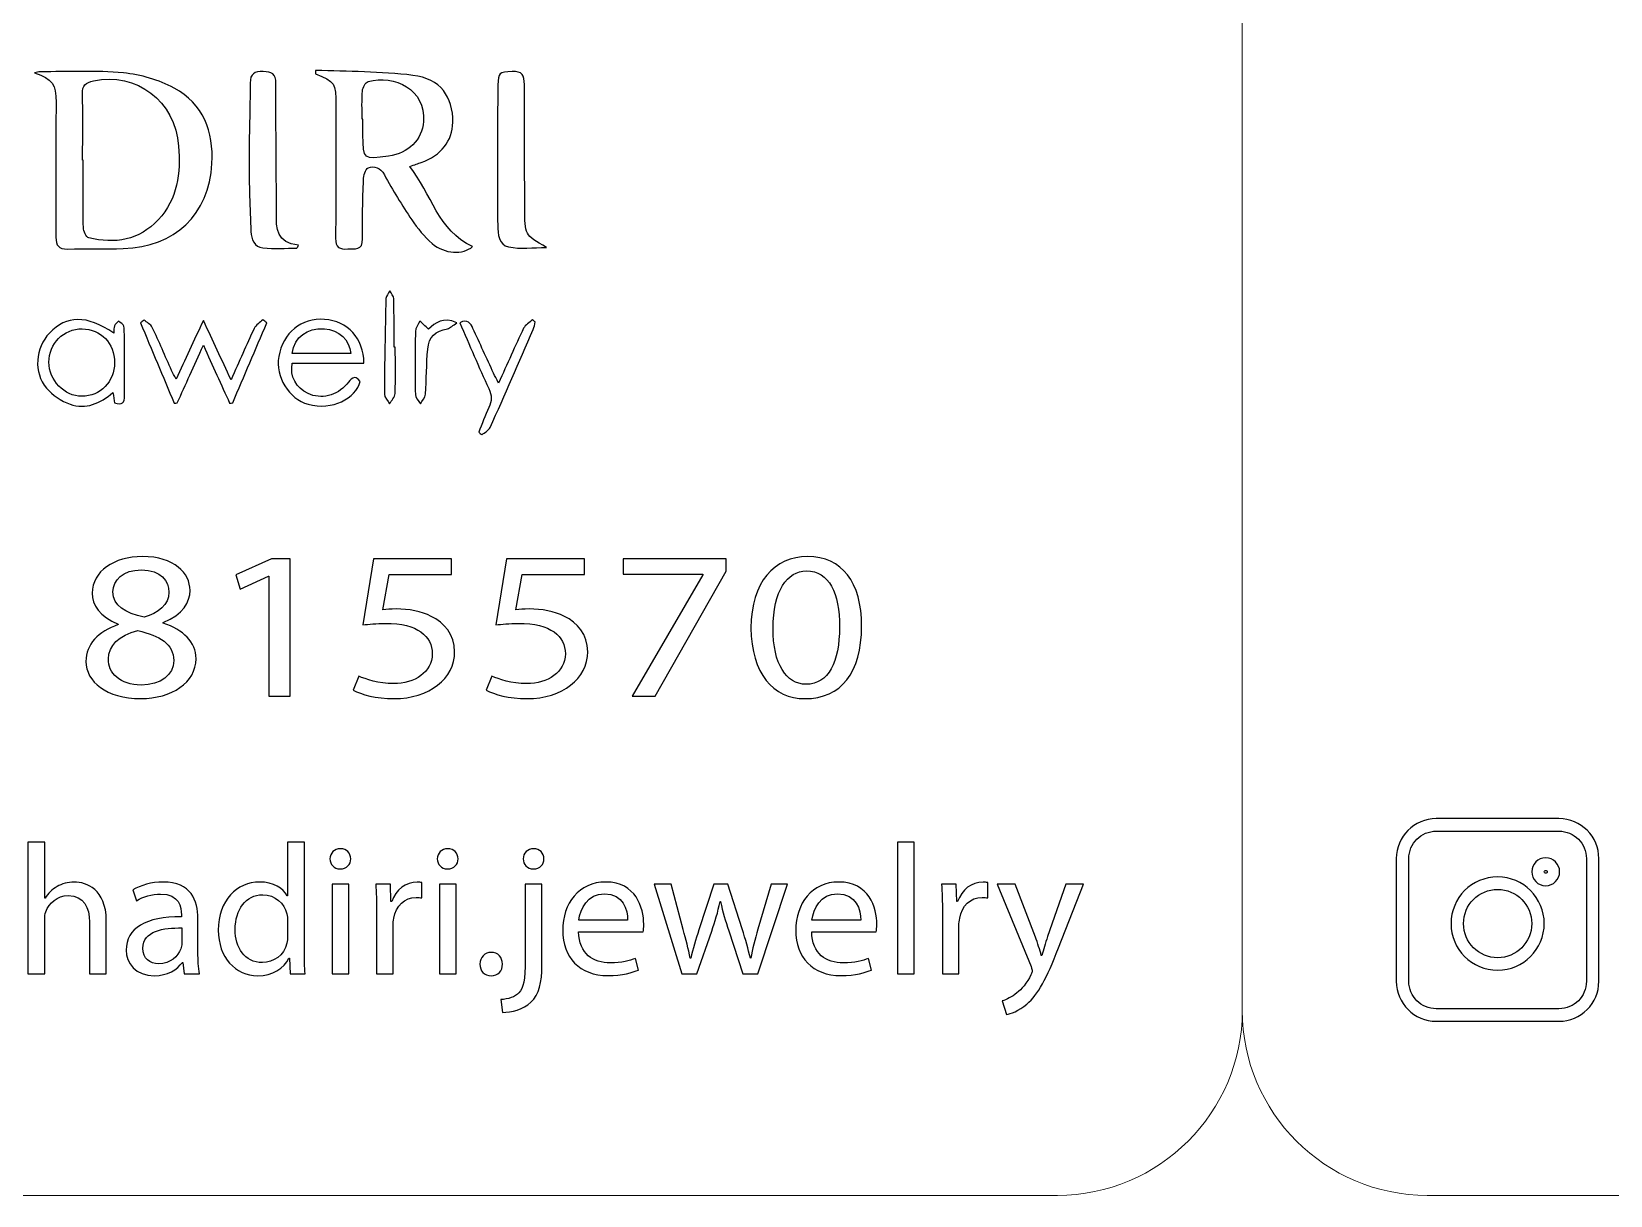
# Model space of a CAD drawing. Header units: millimetres. Extents: x -576 to 618, y 160 to 343.
# Drawn here: x 199.99 to 225.48, y 223.7 to 242.49 of the extents above; entities that cross this region are included whole.
import ezdxf

# ---------------------------------------------------------------- set-up
doc = ezdxf.new("R2010")
doc.units = ezdxf.units.MM
doc.header["$MEASUREMENT"] = 0
doc.layers.add('Layer 1', color=7, linetype='Continuous')

msp = doc.modelspace()

# ---------------------------------------------------------------- linework, layer by layer
at = {"layer": 'Layer 1', "color": 250, "lineweight": 18}
for points in [[(182.7217, 263.5001), (182.7217, 263.5001), (216.5517, 263.5001), (216.5517, 263.5001), (218.1957, 263.5001), (219.5367, 262.1591), (219.5367, 260.5151), (219.5367, 260.5151), (219.5367, 226.6851), (219.5367, 226.6851), (219.5367, 225.0411), (218.1957, 223.7001), (216.5517, 223.7001), (216.5517, 223.7001), (182.7217, 223.7001), (182.7217, 223.7001), (181.0777, 223.7001), (179.7367, 225.0411), (179.7367, 226.6851), (179.7367, 226.6851), (179.7367, 260.5151), (179.7367, 260.5151), (179.7367, 262.1591), (181.0777, 263.5001), (182.7217, 263.5001)], [(222.5217, 263.5001), (222.5217, 263.5001), (256.3517, 263.5001), (256.3517, 263.5001), (257.9957, 263.5001), (259.3367, 262.1591), (259.3367, 260.5151), (259.3367, 260.5151), (259.3367, 226.6851), (259.3367, 226.6851), (259.3367, 225.0411), (257.9957, 223.7001), (256.3517, 223.7001), (256.3517, 223.7001), (222.5217, 223.7001), (222.5217, 223.7001), (220.8777, 223.7001), (219.5367, 225.0411), (219.5367, 226.6851), (219.5367, 226.6851), (219.5367, 260.5151), (219.5367, 260.5151), (219.5367, 262.1591), (220.8777, 263.5001), (222.5217, 263.5001)]]:
    msp.add_open_spline(points, degree=3, knots=[0, 0, 0, 0, 0.125, 0.125, 0.125, 0.25, 0.25, 0.25, 0.375, 0.375, 0.375, 0.5, 0.5, 0.5, 0.625, 0.625, 0.625, 0.75, 0.75, 0.75, 0.875, 0.875, 0.875, 1, 1, 1, 1], dxfattribs=at)
at = {"layer": 'Layer 1', "color": 230}
for points, knots in [([(200.0398, 241.8248), (200.0707, 241.8304), (200.1013, 241.841), (200.1318, 241.8407), (200.5793, 241.8386), (201.0292, 241.8635), (201.4725, 241.8217), (201.7521, 241.7951), (202.0442, 241.7097), (202.2916, 241.5774), (202.7652, 241.325), (202.9293, 240.8704), (202.9022, 240.3583), (202.8582, 239.5337), (202.3, 239.0076), (201.4709, 238.9852), (201.1715, 238.9768), (200.871, 238.9876), (200.5711, 238.9786), (200.4277, 238.9745), (200.3833, 239.0348), (200.3836, 239.1686), (200.3852, 239.7518), (200.3808, 240.3349), (200.3799, 240.9178), (200.3799, 241.0594), (200.3893, 241.2008), (200.3873, 241.3424), (200.3833, 241.6466), (200.3312, 241.7134), (200.0398, 241.8248)], [0, 0, 0, 0, 0.1, 0.1, 0.1, 0.2, 0.2, 0.2, 0.3, 0.3, 0.3, 0.4, 0.4, 0.4, 0.5, 0.5, 0.5, 0.6, 0.6, 0.6, 0.7, 0.7, 0.7, 0.8, 0.8, 0.8, 0.9, 0.9, 0.9, 1, 1, 1, 1]), ([(200.8142, 240.4117), (200.8142, 240.4117), (200.8227, 240.4117), (200.8227, 240.4117), (200.8227, 240.0494), (200.8188, 239.6869), (200.8267, 239.3246), (200.8282, 239.2663), (200.8723, 239.168), (200.9131, 239.158), (201.3362, 239.0569), (201.7262, 239.1181), (202.0358, 239.4498), (202.3509, 239.787), (202.3958, 240.2073), (202.3642, 240.6407), (202.3115, 241.3646), (201.68, 241.8413), (200.9887, 241.695), (200.8607, 241.6681), (200.8082, 241.6176), (200.8114, 241.4819), (200.8202, 241.1252), (200.8142, 240.7686), (200.8142, 240.4117)], [0, 0, 0, 0, 0.125, 0.125, 0.125, 0.25, 0.25, 0.25, 0.375, 0.375, 0.375, 0.5, 0.5, 0.5, 0.625, 0.625, 0.625, 0.75, 0.75, 0.75, 0.875, 0.875, 0.875, 1, 1, 1, 1]), ([(204.2741, 238.9924), (204.0909, 238.9924), (203.9056, 238.9777), (203.7243, 238.9974), (203.5873, 239.012), (203.5355, 239.1353), (203.5306, 239.2616), (203.5162, 239.6408), (203.5015, 240.0199), (203.5006, 240.3989), (203.5, 240.8183), (203.5187, 241.237), (203.519, 241.6564), (203.5193, 241.8124), (203.5902, 241.8457), (203.7281, 241.8432), (203.8651, 241.8408), (203.9359, 241.8071), (203.9353, 241.651), (203.9324, 241.0165), (203.9402, 240.3821), (203.9433, 239.7475), (203.9437, 239.6854), (203.9424, 239.623), (203.9418, 239.5606), (203.939, 239.311), (203.9465, 239.0679), (204.2997, 239.0402), (204.2913, 239.0245), (204.2825, 239.0086), (204.2741, 238.9924)], [0, 0, 0, 0, 0.1, 0.1, 0.1, 0.2, 0.2, 0.2, 0.3, 0.3, 0.3, 0.4, 0.4, 0.4, 0.5, 0.5, 0.5, 0.6, 0.6, 0.6, 0.7, 0.7, 0.7, 0.8, 0.8, 0.8, 0.9, 0.9, 0.9, 1, 1, 1, 1]), ([(204.5761, 241.8631), (205.0994, 241.8394), (205.6267, 241.8482), (206.1446, 241.7823), (206.5921, 241.7253), (206.797, 241.4382), (206.7908, 241.0248), (206.7864, 240.7249), (206.6026, 240.4906), (206.2815, 240.3758), (206.2301, 240.3574), (206.178, 240.3402), (206.0953, 240.3115), (206.446, 239.8719), (206.5505, 239.2744), (207.109, 239.0173), (206.9587, 238.8831), (206.6557, 238.8965), (206.4582, 239.0672), (206.3315, 239.1761), (206.222, 239.3115), (206.1281, 239.4506), (205.9699, 239.685), (205.8216, 239.9271), (205.6862, 240.1754), (205.6198, 240.2971), (205.525, 240.3255), (205.4219, 240.2865), (205.3786, 240.27), (205.3512, 240.163), (205.3486, 240.0956), (205.3368, 239.7789), (205.3284, 239.4613), (205.3337, 239.1445), (205.3374, 238.9486), (205.2098, 238.9873), (205.0947, 238.9789), (204.9655, 238.9699), (204.8962, 239.0005), (204.8978, 239.1521), (204.9037, 239.8656), (204.8999, 240.5795), (204.9015, 241.2931), (204.9025, 241.6616), (204.8925, 241.6797), (204.5727, 241.8057), (204.5739, 241.8248), (204.5748, 241.8441), (204.5761, 241.8631)], [0, 0, 0, 0, 0.0625, 0.0625, 0.0625, 0.125, 0.125, 0.125, 0.1875, 0.1875, 0.1875, 0.25, 0.25, 0.25, 0.3125, 0.3125, 0.3125, 0.375, 0.375, 0.375, 0.4375, 0.4375, 0.4375, 0.5, 0.5, 0.5, 0.5625, 0.5625, 0.5625, 0.625, 0.625, 0.625, 0.6875, 0.6875, 0.6875, 0.75, 0.75, 0.75, 0.8125, 0.8125, 0.8125, 0.875, 0.875, 0.875, 0.9375, 0.9375, 0.9375, 1, 1, 1, 1]), ([(205.3271, 241.0759), (205.3271, 241.0759), (205.3377, 241.0759), (205.3377, 241.0759), (205.3377, 240.9913), (205.3365, 240.9065), (205.338, 240.822), (205.3453, 240.4229), (205.3455, 240.4229), (205.7542, 240.4775), (206.0732, 240.5202), (206.2968, 240.7433), (206.3187, 241.0363), (206.3568, 241.5546), (205.8475, 241.8026), (205.4254, 241.6816), (205.3821, 241.6691), (205.3361, 241.5867), (205.3318, 241.5331), (205.319, 241.3814), (205.3271, 241.2282), (205.3271, 241.0759)], [0, 0, 0, 0, 0.1428571, 0.1428571, 0.1428571, 0.2857143, 0.2857143, 0.2857143, 0.4285714, 0.4285714, 0.4285714, 0.5714286, 0.5714286, 0.5714286, 0.7142857, 0.7142857, 0.7142857, 0.8571429, 0.8571429, 0.8571429, 1, 1, 1, 1]), ([(208.3052, 239.0031), (208.0853, 239.0031), (207.8818, 238.9744), (207.6909, 239.0118), (207.5299, 239.0436), (207.5171, 239.2199), (207.5152, 239.3634), (207.5096, 239.7887), (207.5093, 240.2137), (207.5099, 240.6386), (207.5106, 240.9675), (207.5152, 241.2964), (207.5187, 241.6249), (207.5208, 241.8258), (207.5405, 241.8349), (207.7474, 241.8449), (207.9109, 241.853), (207.947, 241.7809), (207.9461, 241.6327), (207.9433, 240.9697), (207.9517, 240.3063), (207.9517, 239.6434), (207.9517, 239.2084), (207.948, 239.2084), (208.3052, 239.0031)], [0, 0, 0, 0, 0.125, 0.125, 0.125, 0.25, 0.25, 0.25, 0.375, 0.375, 0.375, 0.5, 0.5, 0.5, 0.625, 0.625, 0.625, 0.75, 0.75, 0.75, 0.875, 0.875, 0.875, 1, 1, 1, 1]), ([(205.8622, 237.3915), (205.8622, 237.1425), (205.8678, 236.8932), (205.8581, 236.6446), (205.8559, 236.5884), (205.801, 236.5344), (205.7705, 236.4792), (205.7411, 236.531), (205.6866, 236.5827), (205.6866, 236.6342), (205.6884, 237.1494), (205.6984, 237.6645), (205.7109, 238.179), (205.7121, 238.2202), (205.7517, 238.2604), (205.7739, 238.301), (205.7963, 238.258), (205.8372, 238.2159), (205.8382, 238.1724), (205.8441, 237.9122), (205.8413, 237.6517), (205.8413, 237.3915), (205.8413, 237.3915), (205.8622, 237.3915), (205.8622, 237.3915)], [0, 0, 0, 0, 0.125, 0.125, 0.125, 0.25, 0.25, 0.25, 0.375, 0.375, 0.375, 0.5, 0.5, 0.5, 0.625, 0.625, 0.625, 0.75, 0.75, 0.75, 0.875, 0.875, 0.875, 1, 1, 1, 1]), ([(201.3155, 237.6208), (201.3202, 237.672), (201.3158, 237.7088), (201.3286, 237.7372), (201.342, 237.7668), (201.3722, 237.7884), (201.3957, 237.8137), (201.4241, 237.7866), (201.4731, 237.7619), (201.478, 237.7307), (201.4915, 237.6473), (201.4874, 237.5616), (201.488, 237.4764), (201.4896, 237.1881), (201.489, 236.8995), (201.4927, 236.6109), (201.4939, 236.4979), (201.4527, 236.452), (201.3301, 236.4948), (201.323, 236.5404), (201.3155, 236.5894), (201.3042, 236.6621), (201.0959, 236.4845), (200.8649, 236.3819), (200.611, 236.4726), (200.4696, 236.5232), (200.3274, 236.6199), (200.2297, 236.7342), (200.0166, 236.9837), (200.0515, 237.3843), (200.278, 237.6205), (200.5573, 237.9126), (200.8786, 237.9169), (201.3155, 237.6208)], [0, 0, 0, 0, 0.0909091, 0.0909091, 0.0909091, 0.1818182, 0.1818182, 0.1818182, 0.2727273, 0.2727273, 0.2727273, 0.3636364, 0.3636364, 0.3636364, 0.4545455, 0.4545455, 0.4545455, 0.5454545, 0.5454545, 0.5454545, 0.6363636, 0.6363636, 0.6363636, 0.7272727, 0.7272727, 0.7272727, 0.8181818, 0.8181818, 0.8181818, 0.9090909, 0.9090909, 0.9090909, 1, 1, 1, 1]), ([(202.7643, 237.4238), (202.6117, 237.0875), (202.4766, 236.7908), (202.3418, 236.494), (202.3256, 236.4924), (202.309, 236.4912), (202.2925, 236.49), (202.1116, 236.9218), (201.9302, 237.3533), (201.749, 237.7851), (201.768, 237.8004), (201.7864, 237.816), (201.8052, 237.8317), (201.8507, 237.7927), (201.9153, 237.7627), (201.939, 237.7131), (202.0491, 237.4831), (202.1475, 237.2482), (202.2507, 237.0151), (202.2685, 236.9754), (202.2909, 236.938), (202.3225, 236.8784), (202.4694, 237.1945), (202.6068, 237.4903), (202.7634, 237.8266), (202.9191, 237.4925), (203.0576, 237.1945), (203.2099, 236.8675), (203.3424, 237.1633), (203.4585, 237.4322), (203.5846, 237.6965), (203.611, 237.7521), (203.6757, 237.7889), (203.7225, 237.8344), (203.7446, 237.8191), (203.7664, 237.8035), (203.788, 237.788), (203.6045, 237.3561), (203.4208, 236.9243), (203.2373, 236.4931), (203.2205, 236.4922), (203.2033, 236.4912), (203.1868, 236.4906), (203.051, 236.7901), (202.9153, 237.0896), (202.7643, 237.4238)], [0, 0, 0, 0, 0.0666667, 0.0666667, 0.0666667, 0.1333333, 0.1333333, 0.1333333, 0.2, 0.2, 0.2, 0.2666667, 0.2666667, 0.2666667, 0.3333333, 0.3333333, 0.3333333, 0.4, 0.4, 0.4, 0.4666667, 0.4666667, 0.4666667, 0.5333333, 0.5333333, 0.5333333, 0.6, 0.6, 0.6, 0.6666667, 0.6666667, 0.6666667, 0.7333333, 0.7333333, 0.7333333, 0.8, 0.8, 0.8, 0.8666667, 0.8666667, 0.8666667, 0.9333333, 0.9333333, 0.9333333, 1, 1, 1, 1]), ([(205.3568, 237.1359), (205.3568, 237.1359), (204.1971, 237.1359), (204.1971, 237.1359), (204.1599, 236.9187), (204.2589, 236.7362), (204.4529, 236.6448), (204.6607, 236.5465), (204.9175, 236.6071), (205.0804, 236.7989), (205.1449, 236.875), (205.1974, 236.9646), (205.2966, 236.8414), (205.2223, 236.5643), (204.8479, 236.3668), (204.4529, 236.4729), (204.1452, 236.5556), (203.9222, 236.9187), (203.9799, 237.2423), (204.0488, 237.6274), (204.3459, 237.8682), (204.72, 237.8417), (205.0913, 237.8155), (205.3518, 237.5368), (205.3568, 237.1359)], [0, 0, 0, 0, 0.125, 0.125, 0.125, 0.25, 0.25, 0.25, 0.375, 0.375, 0.375, 0.5, 0.5, 0.5, 0.625, 0.625, 0.625, 0.75, 0.75, 0.75, 0.875, 0.875, 0.875, 1, 1, 1, 1]), ([(206.4003, 237.6847), (206.511, 237.7866), (206.6324, 237.8896), (206.8552, 237.7895), (206.7894, 237.7452), (206.751, 237.7012), (206.7054, 237.6921), (206.5055, 237.6522), (206.4069, 237.5692), (206.3862, 237.3598), (206.3628, 237.119), (206.3672, 236.8753), (206.3491, 236.6334), (206.345, 236.5811), (206.297, 236.5317), (206.2692, 236.4809), (206.2399, 236.5311), (206.1863, 236.5807), (206.1857, 236.6316), (206.1791, 236.9704), (206.1806, 237.3096), (206.1878, 237.6484), (206.189, 237.7046), (206.2327, 237.7598), (206.2568, 237.8154), (206.3001, 237.776), (206.3429, 237.7368), (206.4003, 237.6847)], [0, 0, 0, 0, 0.1111111, 0.1111111, 0.1111111, 0.2222222, 0.2222222, 0.2222222, 0.3333333, 0.3333333, 0.3333333, 0.4444444, 0.4444444, 0.4444444, 0.5555556, 0.5555556, 0.5555556, 0.6666667, 0.6666667, 0.6666667, 0.7777778, 0.7777778, 0.7777778, 0.8888889, 0.8888889, 0.8888889, 1, 1, 1, 1]), ([(206.9021, 237.7885), (207.0378, 237.8525), (207.0788, 237.7758), (207.1158, 237.6962), (207.2275, 237.4553), (207.3377, 237.2132), (207.4494, 236.972), (207.47, 236.9271), (207.494, 236.884), (207.5296, 236.8141), (207.6709, 237.1264), (207.7976, 237.4154), (207.9343, 237.6993), (207.9614, 237.7552), (208.0275, 237.7923), (208.0759, 237.8379), (208.0912, 237.826), (208.1061, 237.8138), (208.1218, 237.8019), (208.1114, 237.7611), (208.1071, 237.7174), (208.0906, 237.6796), (207.86, 237.1514), (207.6298, 236.6232), (207.3933, 236.0977), (207.3708, 236.0481), (207.3053, 236.0178), (207.2597, 235.9786), (207.2432, 235.9926), (207.2263, 236.0066), (207.2091, 236.0207), (207.2634, 236.1539), (207.3124, 236.2893), (207.3739, 236.4191), (207.4238, 236.5249), (207.4213, 236.6163), (207.3717, 236.7243), (207.2107, 237.0722), (207.0613, 237.4254), (206.9021, 237.7885)], [0, 0, 0, 0, 0.0769231, 0.0769231, 0.0769231, 0.1538462, 0.1538462, 0.1538462, 0.2307692, 0.2307692, 0.2307692, 0.3076923, 0.3076923, 0.3076923, 0.3846154, 0.3846154, 0.3846154, 0.4615385, 0.4615385, 0.4615385, 0.5384615, 0.5384615, 0.5384615, 0.6153846, 0.6153846, 0.6153846, 0.6923077, 0.6923077, 0.6923077, 0.7692308, 0.7692308, 0.7692308, 0.8461538, 0.8461538, 0.8461538, 0.9230769, 0.9230769, 0.9230769, 1, 1, 1, 1]), ([(200.8066, 237.6898), (200.5071, 237.6917), (200.2696, 237.4539), (200.2696, 237.1519), (200.27, 236.858), (200.5186, 236.6003), (200.8012, 236.6009), (201.1018, 236.6015), (201.3277, 236.8339), (201.3301, 237.1453), (201.3326, 237.4549), (201.1083, 237.6879), (200.8066, 237.6898)], [0, 0, 0, 0, 0.25, 0.25, 0.25, 0.5, 0.5, 0.5, 0.75, 0.75, 0.75, 1, 1, 1, 1]), ([(205.1428, 237.2907), (205.1265, 237.5143), (204.9543, 237.6741), (204.7166, 237.6887), (204.4305, 237.7069), (204.2463, 237.5686), (204.1955, 237.2907), (204.1955, 237.2907), (205.1428, 237.2907), (205.1428, 237.2907)], [0, 0, 0, 0, 0.3333333, 0.3333333, 0.3333333, 0.6666667, 0.6666667, 0.6666667, 1, 1, 1, 1]), ([(200.8668, 232.3206), (200.8668, 232.6004), (201.0652, 232.7986), (201.3891, 232.9147), (201.3891, 232.9147), (201.3854, 232.9246), (201.3854, 232.9246), (201.0936, 233.0407), (200.9679, 233.2319), (200.9679, 233.4232), (200.9679, 233.7749), (201.3205, 234.0135), (201.7822, 234.0135), (202.2927, 234.0135), (202.5479, 233.7439), (202.5479, 233.4676), (202.5479, 233.28), (202.4387, 233.0785), (202.1145, 232.9486), (202.1145, 232.9486), (202.1145, 232.9384), (202.1145, 232.9384), (202.4425, 232.8292), (202.6453, 232.6345), (202.6453, 232.3649), (202.6453, 231.9792), (202.2525, 231.72), (201.7501, 231.72), (201.1988, 231.72), (200.8668, 231.9961), (200.8668, 232.3206)], [0, 0, 0, 0, 0.1, 0.1, 0.1, 0.2, 0.2, 0.2, 0.3, 0.3, 0.3, 0.4, 0.4, 0.4, 0.5, 0.5, 0.5, 0.6, 0.6, 0.6, 0.7, 0.7, 0.7, 0.8, 0.8, 0.8, 0.9, 0.9, 0.9, 1, 1, 1, 1]), ([(213.3907, 232.8904), (213.3907, 232.1363), (213.0584, 231.7197), (212.475, 231.7197), (211.9605, 231.7197), (211.6119, 232.1259), (211.6039, 232.8601), (211.6039, 233.6039), (211.9848, 234.0136), (212.5196, 234.0136), (213.0744, 234.0136), (213.3907, 233.5971), (213.3907, 232.8904)], [0, 0, 0, 0, 0.25, 0.25, 0.25, 0.5, 0.5, 0.5, 0.75, 0.75, 0.75, 1, 1, 1, 1]), ([(201.3043, 233.4435), (201.3043, 233.2217), (201.503, 233.1022), (201.8065, 233.0342), (202.0334, 233.0991), (202.2078, 233.2354), (202.2078, 233.4369), (202.2078, 233.6145), (202.082, 233.7986), (201.7622, 233.7986), (201.4665, 233.7986), (201.3043, 233.6348), (201.3043, 233.4435)], [0, 0, 0, 0, 0.25, 0.25, 0.25, 0.5, 0.5, 0.5, 0.75, 0.75, 0.75, 1, 1, 1, 1]), ([(203.8212, 233.6961), (203.8212, 233.6961), (203.8132, 233.6961), (203.8132, 233.6961), (203.8132, 233.6961), (203.3554, 233.488), (203.3554, 233.488), (203.3554, 233.488), (203.2865, 233.7167), (203.2865, 233.7167), (203.2865, 233.7167), (203.8618, 233.976), (203.8618, 233.976), (203.8618, 233.976), (204.1657, 233.976), (204.1657, 233.976), (204.1657, 233.976), (204.1657, 231.7573), (204.1657, 231.7573), (204.1657, 231.7573), (203.8212, 231.7573), (203.8212, 231.7573), (203.8212, 231.7573), (203.8212, 233.6961), (203.8212, 233.6961)], [0, 0, 0, 0, 0.125, 0.125, 0.125, 0.25, 0.25, 0.25, 0.375, 0.375, 0.375, 0.5, 0.5, 0.5, 0.625, 0.625, 0.625, 0.75, 0.75, 0.75, 0.875, 0.875, 0.875, 1, 1, 1, 1]), ([(206.7678, 233.7235), (206.7678, 233.7235), (205.7628, 233.7235), (205.7628, 233.7235), (205.7628, 233.7235), (205.6617, 233.1535), (205.6617, 233.1535), (205.7223, 233.16), (205.7791, 233.1672), (205.8764, 233.1672), (206.0789, 233.1672), (206.2814, 233.1298), (206.4437, 233.0477), (206.6502, 232.9488), (206.8203, 232.7575), (206.8203, 232.4777), (206.8203, 232.0439), (206.411, 231.7198), (205.84, 231.7198), (205.5523, 231.7198), (205.3092, 231.7882), (205.1834, 231.8564), (205.1834, 231.8564), (205.2727, 232.0848), (205.2727, 232.0848), (205.3822, 232.0302), (205.5969, 231.962), (205.8359, 231.962), (206.1722, 231.962), (206.4599, 232.1463), (206.4599, 232.4434), (206.4559, 232.7301), (206.2287, 232.9351), (205.702, 232.9351), (205.5523, 232.9351), (205.435, 232.9213), (205.3376, 232.9111), (205.3376, 232.9111), (205.5077, 233.9763), (205.5077, 233.9763), (205.5077, 233.9763), (206.7678, 233.9763), (206.7678, 233.9763), (206.7678, 233.9763), (206.7678, 233.7235), (206.7678, 233.7235)], [0, 0, 0, 0, 0.0666667, 0.0666667, 0.0666667, 0.1333333, 0.1333333, 0.1333333, 0.2, 0.2, 0.2, 0.2666667, 0.2666667, 0.2666667, 0.3333333, 0.3333333, 0.3333333, 0.4, 0.4, 0.4, 0.4666667, 0.4666667, 0.4666667, 0.5333333, 0.5333333, 0.5333333, 0.6, 0.6, 0.6, 0.6666667, 0.6666667, 0.6666667, 0.7333333, 0.7333333, 0.7333333, 0.8, 0.8, 0.8, 0.8666667, 0.8666667, 0.8666667, 0.9333333, 0.9333333, 0.9333333, 1, 1, 1, 1]), ([(208.9159, 233.7235), (208.9159, 233.7235), (207.9109, 233.7235), (207.9109, 233.7235), (207.9109, 233.7235), (207.8098, 233.1535), (207.8098, 233.1535), (207.8703, 233.16), (207.9271, 233.1672), (208.0245, 233.1672), (208.2269, 233.1672), (208.4294, 233.1298), (208.5916, 233.0477), (208.7983, 232.9488), (208.9682, 232.7575), (208.9682, 232.4777), (208.9682, 232.0439), (208.5589, 231.7198), (207.9879, 231.7198), (207.7002, 231.7198), (207.4572, 231.7882), (207.3315, 231.8564), (207.3315, 231.8564), (207.4207, 232.0848), (207.4207, 232.0848), (207.5302, 232.0302), (207.7449, 231.962), (207.9839, 231.962), (208.3202, 231.962), (208.6079, 232.1463), (208.6079, 232.4434), (208.6039, 232.7301), (208.3767, 232.9351), (207.85, 232.9351), (207.7002, 232.9351), (207.5829, 232.9213), (207.4856, 232.9111), (207.4856, 232.9111), (207.6556, 233.9763), (207.6556, 233.9763), (207.6556, 233.9763), (208.9159, 233.9763), (208.9159, 233.9763), (208.9159, 233.9763), (208.9159, 233.7235), (208.9159, 233.7235)], [0, 0, 0, 0, 0.0666667, 0.0666667, 0.0666667, 0.1333333, 0.1333333, 0.1333333, 0.2, 0.2, 0.2, 0.2666667, 0.2666667, 0.2666667, 0.3333333, 0.3333333, 0.3333333, 0.4, 0.4, 0.4, 0.4666667, 0.4666667, 0.4666667, 0.5333333, 0.5333333, 0.5333333, 0.6, 0.6, 0.6, 0.6666667, 0.6666667, 0.6666667, 0.7333333, 0.7333333, 0.7333333, 0.8, 0.8, 0.8, 0.8666667, 0.8666667, 0.8666667, 0.9333333, 0.9333333, 0.9333333, 1, 1, 1, 1]), ([(211.2019, 233.9761), (211.2019, 233.9761), (211.2019, 233.778), (211.2019, 233.778), (211.2019, 233.778), (210.0552, 231.7574), (210.0552, 231.7574), (210.0552, 231.7574), (209.6868, 231.7574), (209.6868, 231.7574), (209.6868, 231.7574), (210.829, 233.7203), (210.829, 233.7203), (210.829, 233.7203), (210.829, 233.7269), (210.829, 233.7269), (210.829, 233.7269), (209.5407, 233.7269), (209.5407, 233.7269), (209.5407, 233.7269), (209.5407, 233.9761), (209.5407, 233.9761), (209.5407, 233.9761), (211.2019, 233.9761), (211.2019, 233.9761)], [0, 0, 0, 0, 0.125, 0.125, 0.125, 0.25, 0.25, 0.25, 0.375, 0.375, 0.375, 0.5, 0.5, 0.5, 0.625, 0.625, 0.625, 0.75, 0.75, 0.75, 0.875, 0.875, 0.875, 1, 1, 1, 1]), ([(211.9605, 232.8564), (211.9605, 232.2795), (212.1711, 231.9521), (212.4952, 231.9521), (212.86, 231.9521), (213.0338, 232.3103), (213.0338, 232.8769), (213.0338, 233.423), (212.8678, 233.7814), (212.4993, 233.7814), (212.1874, 233.7814), (211.9605, 233.4607), (211.9605, 232.8564)], [0, 0, 0, 0, 0.25, 0.25, 0.25, 0.5, 0.5, 0.5, 0.75, 0.75, 0.75, 1, 1, 1, 1]), ([(202.2848, 232.334), (202.2848, 232.6039), (202.0621, 232.7336), (201.7052, 232.8189), (201.3975, 232.744), (201.2316, 232.5733), (201.2316, 232.3615), (201.2194, 232.1365), (201.4219, 231.9383), (201.7579, 231.9383), (202.078, 231.9383), (202.2848, 232.1056), (202.2848, 232.334)], [0, 0, 0, 0, 0.25, 0.25, 0.25, 0.5, 0.5, 0.5, 0.75, 0.75, 0.75, 1, 1, 1, 1]), ([(224.6485, 226.5125), (224.6485, 226.5125), (222.6676, 226.5125), (222.6676, 226.5125), (222.4899, 226.5125), (222.3287, 226.5848), (222.2122, 226.7012), (222.0952, 226.8178), (222.023, 226.979), (222.023, 227.1569), (222.023, 227.1569), (222.023, 229.1382), (222.023, 229.1382), (222.023, 229.316), (222.0951, 229.477), (222.2117, 229.5937), (222.3288, 229.7107), (222.4899, 229.7829), (222.6676, 229.7829), (222.6676, 229.7829), (224.6485, 229.7829), (224.6485, 229.7829), (224.8263, 229.7829), (224.9874, 229.7107), (225.104, 229.5941), (225.221, 229.477), (225.2932, 229.316), (225.2932, 229.1382), (225.2932, 229.1382), (225.2932, 227.1569), (225.2932, 227.1569), (225.2932, 226.979), (225.2209, 226.8178), (225.1044, 226.7012), (224.9874, 226.5848), (224.8263, 226.5125), (224.6485, 226.5125)], [0, 0, 0, 0, 0.0833333, 0.0833333, 0.0833333, 0.1666667, 0.1666667, 0.1666667, 0.25, 0.25, 0.25, 0.3333333, 0.3333333, 0.3333333, 0.4166667, 0.4166667, 0.4166667, 0.5, 0.5, 0.5, 0.5833333, 0.5833333, 0.5833333, 0.6666667, 0.6666667, 0.6666667, 0.75, 0.75, 0.75, 0.8333333, 0.8333333, 0.8333333, 0.9166667, 0.9166667, 0.9166667, 1, 1, 1, 1]), ([(222.6676, 226.7142), (222.6676, 226.7142), (224.6485, 226.7142), (224.6485, 226.7142), (224.7711, 226.7142), (224.882, 226.7637), (224.962, 226.8436), (225.0419, 226.9239), (225.0915, 227.0346), (225.0915, 227.1569), (225.0915, 227.1569), (225.0915, 229.1382), (225.0915, 229.1382), (225.0915, 229.2608), (225.042, 229.3717), (224.9621, 229.4517), (224.882, 229.5317), (224.7711, 229.5812), (224.6485, 229.5812), (224.6485, 229.5812), (222.6676, 229.5812), (222.6676, 229.5812), (222.545, 229.5812), (222.4341, 229.5317), (222.3541, 229.4517), (222.2741, 229.3717), (222.2246, 229.2608), (222.2246, 229.1382), (222.2246, 229.1382), (222.2246, 227.1569), (222.2246, 227.1569), (222.2246, 227.0346), (222.2742, 226.9239), (222.3544, 226.8438), (222.4341, 226.7637), (222.545, 226.7142), (222.6676, 226.7142)], [0, 0, 0, 0, 0.0833333, 0.0833333, 0.0833333, 0.1666667, 0.1666667, 0.1666667, 0.25, 0.25, 0.25, 0.3333333, 0.3333333, 0.3333333, 0.4166667, 0.4166667, 0.4166667, 0.5, 0.5, 0.5, 0.5833333, 0.5833333, 0.5833333, 0.6666667, 0.6666667, 0.6666667, 0.75, 0.75, 0.75, 0.8333333, 0.8333333, 0.8333333, 0.9166667, 0.9166667, 0.9166667, 1, 1, 1, 1]), ([(199.9321, 229.4023), (199.9321, 229.4023), (200.202, 229.4023), (200.202, 229.4023), (200.202, 229.4023), (200.202, 228.499), (200.202, 228.499), (200.202, 228.499), (200.2082, 228.499), (200.2082, 228.499), (200.251, 228.5742), (200.3184, 228.6401), (200.4014, 228.6847), (200.4809, 228.7296), (200.5758, 228.7592), (200.6772, 228.7592), (200.8762, 228.7592), (201.1954, 228.6401), (201.1954, 228.1405), (201.1954, 228.1405), (201.1954, 227.2794), (201.1954, 227.2794), (201.1954, 227.2794), (200.9256, 227.2794), (200.9256, 227.2794), (200.9256, 227.2794), (200.9256, 228.1106), (200.9256, 228.1106), (200.9256, 228.3436), (200.8366, 228.5411), (200.582, 228.5411), (200.4073, 228.5411), (200.2694, 228.4214), (200.2204, 228.2778), (200.2051, 228.2423), (200.202, 228.2032), (200.202, 228.1524), (200.202, 228.1524), (200.202, 227.2794), (200.202, 227.2794), (200.202, 227.2794), (199.9321, 227.2794), (199.9321, 227.2794), (199.9321, 227.2794), (199.9321, 229.4023), (199.9321, 229.4023)], [0, 0, 0, 0, 0.0666667, 0.0666667, 0.0666667, 0.1333333, 0.1333333, 0.1333333, 0.2, 0.2, 0.2, 0.2666667, 0.2666667, 0.2666667, 0.3333333, 0.3333333, 0.3333333, 0.4, 0.4, 0.4, 0.4666667, 0.4666667, 0.4666667, 0.5333333, 0.5333333, 0.5333333, 0.6, 0.6, 0.6, 0.6666667, 0.6666667, 0.6666667, 0.7333333, 0.7333333, 0.7333333, 0.8, 0.8, 0.8, 0.8666667, 0.8666667, 0.8666667, 0.9333333, 0.9333333, 0.9333333, 1, 1, 1, 1]), ([(204.3938, 229.4024), (204.3938, 229.4024), (204.3938, 227.6532), (204.3938, 227.6532), (204.3938, 227.5247), (204.3969, 227.3781), (204.406, 227.2794), (204.406, 227.2794), (204.1638, 227.2794), (204.1638, 227.2794), (204.1638, 227.2794), (204.1516, 227.5306), (204.1516, 227.5306), (204.1516, 227.5306), (204.1454, 227.5306), (204.1454, 227.5306), (204.0627, 227.369), (203.8818, 227.2467), (203.6393, 227.2467), (203.2808, 227.2467), (203.0047, 227.5425), (203.0047, 227.9821), (203.0016, 228.4635), (203.3086, 228.7593), (203.6702, 228.7593), (203.8971, 228.7593), (204.0505, 228.6548), (204.1176, 228.5381), (204.1176, 228.5381), (204.1238, 228.5381), (204.1238, 228.5381), (204.1238, 228.5381), (204.1238, 229.4024), (204.1238, 229.4024), (204.1238, 229.4024), (204.3938, 229.4024), (204.3938, 229.4024)], [0, 0, 0, 0, 0.0833333, 0.0833333, 0.0833333, 0.1666667, 0.1666667, 0.1666667, 0.25, 0.25, 0.25, 0.3333333, 0.3333333, 0.3333333, 0.4166667, 0.4166667, 0.4166667, 0.5, 0.5, 0.5, 0.5833333, 0.5833333, 0.5833333, 0.6666667, 0.6666667, 0.6666667, 0.75, 0.75, 0.75, 0.8333333, 0.8333333, 0.8333333, 0.9166667, 0.9166667, 0.9166667, 1, 1, 1, 1]), ([(205.1423, 229.1332), (205.1451, 229.0434), (205.0777, 228.9717), (204.9704, 228.9717), (204.8753, 228.9717), (204.8079, 229.0434), (204.8079, 229.1332), (204.8079, 229.2259), (204.8784, 229.2974), (204.9764, 229.2974), (205.0777, 229.2974), (205.1423, 229.2259), (205.1423, 229.1332)], [0, 0, 0, 0, 0.25, 0.25, 0.25, 0.5, 0.5, 0.5, 0.75, 0.75, 0.75, 1, 1, 1, 1]), ([(206.8749, 229.1332), (206.878, 229.0434), (206.8103, 228.9717), (206.703, 228.9717), (206.6082, 228.9717), (206.5408, 229.0434), (206.5408, 229.1332), (206.5408, 229.2259), (206.6113, 229.2974), (206.7092, 229.2974), (206.8103, 229.2974), (206.8749, 229.2259), (206.8749, 229.1332)], [0, 0, 0, 0, 0.25, 0.25, 0.25, 0.5, 0.5, 0.5, 0.75, 0.75, 0.75, 1, 1, 1, 1]), ([(208.2607, 229.1332), (208.2639, 229.0465), (208.1996, 228.9717), (208.0923, 228.9717), (207.9912, 228.9717), (207.927, 229.0465), (207.927, 229.1332), (207.927, 229.2259), (207.9972, 229.2974), (208.0983, 229.2974), (208.1965, 229.2974), (208.2607, 229.2259), (208.2607, 229.1332)], [0, 0, 0, 0, 0.25, 0.25, 0.25, 0.5, 0.5, 0.5, 0.75, 0.75, 0.75, 1, 1, 1, 1]), ([(213.971, 229.4022), (213.971, 229.4022), (214.2406, 229.4022), (214.2406, 229.4022), (214.2406, 229.4022), (214.2406, 227.2793), (214.2406, 227.2793), (214.2406, 227.2793), (213.971, 227.2793), (213.971, 227.2793), (213.971, 227.2793), (213.971, 229.4022), (213.971, 229.4022)], [0, 0, 0, 0, 0.25, 0.25, 0.25, 0.5, 0.5, 0.5, 0.75, 0.75, 0.75, 1, 1, 1, 1]), ([(224.6599, 228.9245), (224.6599, 228.8624), (224.6347, 228.8061), (224.594, 228.7654), (224.5534, 228.7247), (224.497, 228.6995), (224.4349, 228.6995), (224.3728, 228.6995), (224.3165, 228.7247), (224.2758, 228.7654), (224.2351, 228.8061), (224.2099, 228.8624), (224.2099, 228.9245), (224.2099, 228.9866), (224.2351, 229.0429), (224.2758, 229.0836), (224.3165, 229.1243), (224.3728, 229.1495), (224.4349, 229.1495), (224.497, 229.1495), (224.5534, 229.1243), (224.594, 229.0836), (224.6347, 229.0429), (224.6599, 228.9866), (224.6599, 228.9245)], [0, 0, 0, 0, 0.125, 0.125, 0.125, 0.25, 0.25, 0.25, 0.375, 0.375, 0.375, 0.5, 0.5, 0.5, 0.625, 0.625, 0.625, 0.75, 0.75, 0.75, 0.875, 0.875, 0.875, 1, 1, 1, 1]), ([(224.4515, 228.908), (224.4556, 228.9121), (224.4583, 228.9181), (224.4583, 228.9245), (224.4583, 228.931), (224.4556, 228.9369), (224.4515, 228.9411), (224.4473, 228.9452), (224.4414, 228.9479), (224.4349, 228.9479), (224.4285, 228.9479), (224.4225, 228.9452), (224.4184, 228.9411), (224.4142, 228.9369), (224.4116, 228.931), (224.4116, 228.9245), (224.4116, 228.9181), (224.4142, 228.9121), (224.4184, 228.908), (224.4225, 228.9038), (224.4285, 228.9012), (224.4349, 228.9012), (224.4414, 228.9012), (224.4473, 228.9038), (224.4515, 228.908)], [0, 0, 0, 0, 0.125, 0.125, 0.125, 0.25, 0.25, 0.25, 0.375, 0.375, 0.375, 0.5, 0.5, 0.5, 0.625, 0.625, 0.625, 0.75, 0.75, 0.75, 0.875, 0.875, 0.875, 1, 1, 1, 1]), ([(202.4557, 227.2794), (202.4557, 227.2794), (202.4345, 227.462), (202.4345, 227.462), (202.4345, 227.462), (202.4251, 227.462), (202.4251, 227.462), (202.3424, 227.3484), (202.183, 227.2465), (201.9711, 227.2465), (201.6707, 227.2465), (201.5175, 227.4526), (201.5175, 227.6621), (201.5175, 228.0118), (201.8367, 228.2033), (202.4095, 228.2002), (202.4095, 228.2002), (202.4095, 228.2302), (202.4095, 228.2302), (202.4095, 228.3497), (202.3761, 228.565), (202.0725, 228.565), (201.9346, 228.565), (201.7905, 228.5232), (201.6862, 228.4573), (201.6862, 228.4573), (201.6248, 228.6308), (201.6248, 228.6308), (201.7474, 228.7085), (201.9253, 228.7594), (202.1122, 228.7594), (202.5662, 228.7594), (202.6765, 228.4573), (202.6765, 228.1675), (202.6765, 228.1675), (202.6765, 227.6261), (202.6765, 227.6261), (202.6765, 227.5007), (202.6825, 227.3781), (202.7009, 227.2794), (202.7009, 227.2794), (202.4557, 227.2794), (202.4557, 227.2794)], [0, 0, 0, 0, 0.0714286, 0.0714286, 0.0714286, 0.1428571, 0.1428571, 0.1428571, 0.2142857, 0.2142857, 0.2142857, 0.2857143, 0.2857143, 0.2857143, 0.3571429, 0.3571429, 0.3571429, 0.4285714, 0.4285714, 0.4285714, 0.5, 0.5, 0.5, 0.5714286, 0.5714286, 0.5714286, 0.6428571, 0.6428571, 0.6428571, 0.7142857, 0.7142857, 0.7142857, 0.7857143, 0.7857143, 0.7857143, 0.8571429, 0.8571429, 0.8571429, 0.9285714, 0.9285714, 0.9285714, 1, 1, 1, 1]), ([(204.8418, 228.7264), (204.8418, 228.7264), (205.1114, 228.7264), (205.1114, 228.7264), (205.1114, 228.7264), (205.1114, 227.2793), (205.1114, 227.2793), (205.1114, 227.2793), (204.8418, 227.2793), (204.8418, 227.2793), (204.8418, 227.2793), (204.8418, 228.7264), (204.8418, 228.7264)], [0, 0, 0, 0, 0.25, 0.25, 0.25, 0.5, 0.5, 0.5, 0.75, 0.75, 0.75, 1, 1, 1, 1]), ([(205.5593, 228.2752), (205.5593, 228.4456), (205.5558, 228.5922), (205.5468, 228.7264), (205.5468, 228.7264), (205.7831, 228.7264), (205.7831, 228.7264), (205.7831, 228.7264), (205.7921, 228.4425), (205.7921, 228.4425), (205.7921, 228.4425), (205.8046, 228.4425), (205.8046, 228.4425), (205.8719, 228.6368), (206.0342, 228.7595), (206.2155, 228.7595), (206.2461, 228.7595), (206.2676, 228.7563), (206.2922, 228.7504), (206.2922, 228.7504), (206.2922, 228.5024), (206.2922, 228.5024), (206.2645, 228.5083), (206.2367, 228.5114), (206.2002, 228.5114), (206.0098, 228.5114), (205.875, 228.371), (205.8382, 228.1735), (205.8321, 228.1376), (205.8258, 228.0958), (205.8258, 228.0509), (205.8258, 228.0509), (205.8258, 227.2796), (205.8258, 227.2796), (205.8258, 227.2796), (205.5593, 227.2796), (205.5593, 227.2796), (205.5593, 227.2796), (205.5593, 228.2752), (205.5593, 228.2752)], [0, 0, 0, 0, 0.0769231, 0.0769231, 0.0769231, 0.1538462, 0.1538462, 0.1538462, 0.2307692, 0.2307692, 0.2307692, 0.3076923, 0.3076923, 0.3076923, 0.3846154, 0.3846154, 0.3846154, 0.4615385, 0.4615385, 0.4615385, 0.5384615, 0.5384615, 0.5384615, 0.6153846, 0.6153846, 0.6153846, 0.6923077, 0.6923077, 0.6923077, 0.7692308, 0.7692308, 0.7692308, 0.8461538, 0.8461538, 0.8461538, 0.9230769, 0.9230769, 0.9230769, 1, 1, 1, 1]), ([(206.5745, 228.7264), (206.5745, 228.7264), (206.844, 228.7264), (206.844, 228.7264), (206.844, 228.7264), (206.844, 227.2793), (206.844, 227.2793), (206.844, 227.2793), (206.5745, 227.2793), (206.5745, 227.2793), (206.5745, 227.2793), (206.5745, 228.7264), (206.5745, 228.7264)], [0, 0, 0, 0, 0.25, 0.25, 0.25, 0.5, 0.5, 0.5, 0.75, 0.75, 0.75, 1, 1, 1, 1]), ([(207.565, 226.8608), (207.6876, 226.8699), (207.795, 226.9029), (207.8592, 226.9713), (207.9329, 227.0552), (207.9603, 227.1688), (207.9603, 227.5155), (207.9603, 227.5155), (207.9603, 228.7264), (207.9603, 228.7264), (207.9603, 228.7264), (208.2302, 228.7264), (208.2302, 228.7264), (208.2302, 228.7264), (208.2302, 227.4141), (208.2302, 227.4141), (208.2302, 227.1329), (208.1843, 226.9507), (208.0524, 226.8191), (207.9329, 226.7023), (207.7366, 226.6546), (207.5925, 226.6546), (207.5925, 226.6546), (207.565, 226.8608), (207.565, 226.8608)], [0, 0, 0, 0, 0.125, 0.125, 0.125, 0.25, 0.25, 0.25, 0.375, 0.375, 0.375, 0.5, 0.5, 0.5, 0.625, 0.625, 0.625, 0.75, 0.75, 0.75, 0.875, 0.875, 0.875, 1, 1, 1, 1]), ([(208.8221, 227.9552), (208.828, 227.5994), (209.0611, 227.4528), (209.3309, 227.4528), (209.5241, 227.4528), (209.6405, 227.4859), (209.7416, 227.5274), (209.7416, 227.5274), (209.7877, 227.3392), (209.7877, 227.3392), (209.6926, 227.2974), (209.53, 227.2496), (209.2941, 227.2496), (208.8373, 227.2496), (208.5644, 227.5423), (208.5644, 227.9791), (208.5644, 228.4157), (208.828, 228.7595), (209.2604, 228.7595), (209.7447, 228.7595), (209.8735, 228.3439), (209.8735, 228.0777), (209.8735, 228.0238), (209.8673, 227.982), (209.8645, 227.9552), (209.8645, 227.9552), (208.8221, 227.9552), (208.8221, 227.9552)], [0, 0, 0, 0, 0.1111111, 0.1111111, 0.1111111, 0.2222222, 0.2222222, 0.2222222, 0.3333333, 0.3333333, 0.3333333, 0.4444444, 0.4444444, 0.4444444, 0.5555556, 0.5555556, 0.5555556, 0.6666667, 0.6666667, 0.6666667, 0.7777778, 0.7777778, 0.7777778, 0.8888889, 0.8888889, 0.8888889, 1, 1, 1, 1]), ([(210.3157, 228.7265), (210.3157, 228.7265), (210.5119, 227.9911), (210.5119, 227.9911), (210.555, 227.8295), (210.5946, 227.68), (210.622, 227.5305), (210.622, 227.5305), (210.6314, 227.5305), (210.6314, 227.5305), (210.6651, 227.6772), (210.7141, 227.8326), (210.7634, 227.9882), (210.7634, 227.9882), (211.0055, 228.7265), (211.0055, 228.7265), (211.0055, 228.7265), (211.2324, 228.7265), (211.2324, 228.7265), (211.2324, 228.7265), (211.4623, 228.0033), (211.4623, 228.0033), (211.5175, 227.8295), (211.5602, 227.6772), (211.5943, 227.5305), (211.5943, 227.5305), (211.6033, 227.5305), (211.6033, 227.5305), (211.628, 227.6772), (211.6676, 227.8295), (211.7166, 228.0001), (211.7166, 228.0001), (211.9284, 228.7265), (211.9284, 228.7265), (211.9284, 228.7265), (212.1949, 228.7265), (212.1949, 228.7265), (212.1949, 228.7265), (211.7166, 227.2794), (211.7166, 227.2794), (211.7166, 227.2794), (211.4714, 227.2794), (211.4714, 227.2794), (211.4714, 227.2794), (211.2449, 227.9702), (211.2449, 227.9702), (211.1928, 228.1318), (211.1497, 228.2753), (211.1129, 228.4457), (211.1129, 228.4457), (211.1066, 228.4457), (211.1066, 228.4457), (211.0698, 228.2721), (211.0239, 228.1224), (210.9718, 227.967), (210.9718, 227.967), (210.7325, 227.2794), (210.7325, 227.2794), (210.7325, 227.2794), (210.4872, 227.2794), (210.4872, 227.2794), (210.4872, 227.2794), (210.0395, 228.7265), (210.0395, 228.7265), (210.0395, 228.7265), (210.3157, 228.7265), (210.3157, 228.7265)], [0, 0, 0, 0, 0.0454545, 0.0454545, 0.0454545, 0.0909091, 0.0909091, 0.0909091, 0.1363636, 0.1363636, 0.1363636, 0.1818182, 0.1818182, 0.1818182, 0.2272727, 0.2272727, 0.2272727, 0.2727273, 0.2727273, 0.2727273, 0.3181818, 0.3181818, 0.3181818, 0.3636364, 0.3636364, 0.3636364, 0.4090909, 0.4090909, 0.4090909, 0.4545455, 0.4545455, 0.4545455, 0.5, 0.5, 0.5, 0.5454545, 0.5454545, 0.5454545, 0.5909091, 0.5909091, 0.5909091, 0.6363636, 0.6363636, 0.6363636, 0.6818182, 0.6818182, 0.6818182, 0.7272727, 0.7272727, 0.7272727, 0.7727273, 0.7727273, 0.7727273, 0.8181818, 0.8181818, 0.8181818, 0.8636364, 0.8636364, 0.8636364, 0.9090909, 0.9090909, 0.9090909, 0.9545455, 0.9545455, 0.9545455, 1, 1, 1, 1]), ([(212.5848, 227.9552), (212.5907, 227.5994), (212.8235, 227.4528), (213.0937, 227.4528), (213.2869, 227.4528), (213.4033, 227.4859), (213.5043, 227.5274), (213.5043, 227.5274), (213.5505, 227.3392), (213.5505, 227.3392), (213.4553, 227.2974), (213.2928, 227.2496), (213.0569, 227.2496), (212.6001, 227.2496), (212.3271, 227.5423), (212.3271, 227.9791), (212.3271, 228.4157), (212.5907, 228.7595), (213.0232, 228.7595), (213.5074, 228.7595), (213.6363, 228.3439), (213.6363, 228.0777), (213.6363, 228.0238), (213.63, 227.982), (213.6273, 227.9552), (213.6273, 227.9552), (212.5848, 227.9552), (212.5848, 227.9552)], [0, 0, 0, 0, 0.1111111, 0.1111111, 0.1111111, 0.2222222, 0.2222222, 0.2222222, 0.3333333, 0.3333333, 0.3333333, 0.4444444, 0.4444444, 0.4444444, 0.5555556, 0.5555556, 0.5555556, 0.6666667, 0.6666667, 0.6666667, 0.7777778, 0.7777778, 0.7777778, 0.8888889, 0.8888889, 0.8888889, 1, 1, 1, 1]), ([(214.6948, 228.2752), (214.6948, 228.4456), (214.6914, 228.5922), (214.6823, 228.7264), (214.6823, 228.7264), (214.9186, 228.7264), (214.9186, 228.7264), (214.9186, 228.7264), (214.9276, 228.4425), (214.9276, 228.4425), (214.9276, 228.4425), (214.9401, 228.4425), (214.9401, 228.4425), (215.0075, 228.6368), (215.1697, 228.7595), (215.351, 228.7595), (215.3816, 228.7595), (215.4031, 228.7563), (215.4277, 228.7504), (215.4277, 228.7504), (215.4277, 228.5024), (215.4277, 228.5024), (215.4, 228.5083), (215.3722, 228.5114), (215.3357, 228.5114), (215.1453, 228.5114), (215.0106, 228.371), (214.9738, 228.1735), (214.9675, 228.1376), (214.9613, 228.0958), (214.9613, 228.0509), (214.9613, 228.0509), (214.9613, 227.2796), (214.9613, 227.2796), (214.9613, 227.2796), (214.6948, 227.2796), (214.6948, 227.2796), (214.6948, 227.2796), (214.6948, 228.2752), (214.6948, 228.2752)], [0, 0, 0, 0, 0.0769231, 0.0769231, 0.0769231, 0.1538462, 0.1538462, 0.1538462, 0.2307692, 0.2307692, 0.2307692, 0.3076923, 0.3076923, 0.3076923, 0.3846154, 0.3846154, 0.3846154, 0.4615385, 0.4615385, 0.4615385, 0.5384615, 0.5384615, 0.5384615, 0.6153846, 0.6153846, 0.6153846, 0.6923077, 0.6923077, 0.6923077, 0.7692308, 0.7692308, 0.7692308, 0.8461538, 0.8461538, 0.8461538, 0.9230769, 0.9230769, 0.9230769, 1, 1, 1, 1]), ([(215.8722, 228.7265), (215.8722, 228.7265), (216.1969, 227.8716), (216.1969, 227.8716), (216.2306, 227.7758), (216.2678, 227.6622), (216.2921, 227.5755), (216.2921, 227.5755), (216.298, 227.5755), (216.298, 227.5755), (216.3258, 227.6622), (216.3564, 227.7726), (216.3932, 227.8775), (216.3932, 227.8775), (216.6875, 228.7265), (216.6875, 228.7265), (216.6875, 228.7265), (216.9726, 228.7265), (216.9726, 228.7265), (216.9726, 228.7265), (216.568, 227.695), (216.568, 227.695), (216.3748, 227.1989), (216.2429, 226.9446), (216.0591, 226.7892), (215.9274, 226.6756), (215.7954, 226.6307), (215.728, 226.6185), (215.728, 226.6185), (215.6604, 226.8401), (215.6604, 226.8401), (215.728, 226.8609), (215.8166, 226.9028), (215.8965, 226.9683), (215.9702, 227.0253), (216.0619, 227.1271), (216.1236, 227.2616), (216.1358, 227.2884), (216.1449, 227.3093), (216.1449, 227.3243), (216.1449, 227.3392), (216.1387, 227.3602), (216.1265, 227.3933), (216.1265, 227.3933), (215.5779, 228.7265), (215.5779, 228.7265), (215.5779, 228.7265), (215.8722, 228.7265), (215.8722, 228.7265)], [0, 0, 0, 0, 0.0625, 0.0625, 0.0625, 0.125, 0.125, 0.125, 0.1875, 0.1875, 0.1875, 0.25, 0.25, 0.25, 0.3125, 0.3125, 0.3125, 0.375, 0.375, 0.375, 0.4375, 0.4375, 0.4375, 0.5, 0.5, 0.5, 0.5625, 0.5625, 0.5625, 0.625, 0.625, 0.625, 0.6875, 0.6875, 0.6875, 0.75, 0.75, 0.75, 0.8125, 0.8125, 0.8125, 0.875, 0.875, 0.875, 0.9375, 0.9375, 0.9375, 1, 1, 1, 1]), ([(224.4115, 228.0887), (224.4115, 227.8814), (224.3271, 227.6932), (224.1907, 227.5569), (224.0548, 227.4204), (223.8666, 227.3361), (223.6588, 227.3361), (223.4511, 227.3361), (223.2628, 227.4205), (223.1267, 227.5565), (222.9905, 227.6927), (222.9063, 227.881), (222.9063, 228.0887), (222.9063, 228.2963), (222.9906, 228.4844), (223.1267, 228.6207), (223.2629, 228.7574), (223.4511, 228.8416), (223.6588, 228.8416), (223.8663, 228.8416), (224.0546, 228.7572), (224.191, 228.6207), (224.3272, 228.4844), (224.4115, 228.2963), (224.4115, 228.0887)], [0, 0, 0, 0, 0.125, 0.125, 0.125, 0.25, 0.25, 0.25, 0.375, 0.375, 0.375, 0.5, 0.5, 0.5, 0.625, 0.625, 0.625, 0.75, 0.75, 0.75, 0.875, 0.875, 0.875, 1, 1, 1, 1]), ([(204.1238, 228.1375), (204.1238, 228.1703), (204.1207, 228.2152), (204.1117, 228.2479), (204.0717, 228.4158), (203.9245, 228.5531), (203.7223, 228.5531), (203.4431, 228.5531), (203.2777, 228.3138), (203.2777, 227.994), (203.2777, 227.7013), (203.425, 227.4589), (203.7161, 227.4589), (203.8971, 227.4589), (204.0627, 227.5752), (204.1117, 227.7728), (204.1207, 227.8086), (204.1238, 227.8448), (204.1238, 227.8864), (204.1238, 227.8864), (204.1238, 228.1375), (204.1238, 228.1375)], [0, 0, 0, 0, 0.1428571, 0.1428571, 0.1428571, 0.2857143, 0.2857143, 0.2857143, 0.4285714, 0.4285714, 0.4285714, 0.5714286, 0.5714286, 0.5714286, 0.7142857, 0.7142857, 0.7142857, 0.8571429, 0.8571429, 0.8571429, 1, 1, 1, 1]), ([(209.6131, 228.1435), (209.6162, 228.3108), (209.5422, 228.571), (209.2389, 228.571), (208.9662, 228.571), (208.8464, 228.3258), (208.8252, 228.1435), (208.8252, 228.1435), (209.6131, 228.1435), (209.6131, 228.1435)], [0, 0, 0, 0, 0.3333333, 0.3333333, 0.3333333, 0.6666667, 0.6666667, 0.6666667, 1, 1, 1, 1]), ([(213.3757, 228.1435), (213.3788, 228.3108), (213.3049, 228.571), (213.0016, 228.571), (212.729, 228.571), (212.6091, 228.3258), (212.5879, 228.1435), (212.5879, 228.1435), (213.3757, 228.1435), (213.3757, 228.1435)], [0, 0, 0, 0, 0.3333333, 0.3333333, 0.3333333, 0.6666667, 0.6666667, 0.6666667, 1, 1, 1, 1]), ([(224.0487, 227.6992), (224.1483, 227.7985), (224.2098, 227.9364), (224.2098, 228.0887), (224.2098, 228.2412), (224.1481, 228.3793), (224.0484, 228.479), (223.9491, 228.5784), (223.8112, 228.64), (223.6588, 228.64), (223.5067, 228.64), (223.3689, 228.5783), (223.2692, 228.4786), (223.1696, 228.3792), (223.1079, 228.2412), (223.1079, 228.0887), (223.1079, 227.9367), (223.1696, 227.7988), (223.2693, 227.6991), (223.3689, 227.5995), (223.5067, 227.5378), (223.6588, 227.5378), (223.811, 227.5378), (223.9488, 227.5995), (224.0487, 227.6992)], [0, 0, 0, 0, 0.125, 0.125, 0.125, 0.25, 0.25, 0.25, 0.375, 0.375, 0.375, 0.5, 0.5, 0.5, 0.625, 0.625, 0.625, 0.75, 0.75, 0.75, 0.875, 0.875, 0.875, 1, 1, 1, 1]), ([(202.4157, 228.018), (202.1215, 228.024), (201.7873, 227.9731), (201.7873, 227.692), (201.7873, 227.5216), (201.9037, 227.4408), (202.0419, 227.4408), (202.2351, 227.4408), (202.3574, 227.5603), (202.4004, 227.6832), (202.4095, 227.7101), (202.4157, 227.7397), (202.4157, 227.7665), (202.4157, 227.7665), (202.4157, 228.018), (202.4157, 228.018)], [0, 0, 0, 0, 0.2, 0.2, 0.2, 0.4, 0.4, 0.4, 0.6, 0.6, 0.6, 0.8, 0.8, 0.8, 1, 1, 1, 1]), ([(207.2275, 227.4348), (207.2275, 227.5453), (207.3043, 227.6233), (207.4116, 227.6233), (207.519, 227.6233), (207.5925, 227.5453), (207.5925, 227.4348), (207.5925, 227.3272), (207.5218, 227.2464), (207.4085, 227.2464), (207.3011, 227.2464), (207.2275, 227.3272), (207.2275, 227.4348)], [0, 0, 0, 0, 0.25, 0.25, 0.25, 0.5, 0.5, 0.5, 0.75, 0.75, 0.75, 1, 1, 1, 1])]:
    msp.add_open_spline(points, degree=3, knots=knots, dxfattribs=at)

doc.saveas('drawing.dxf')
